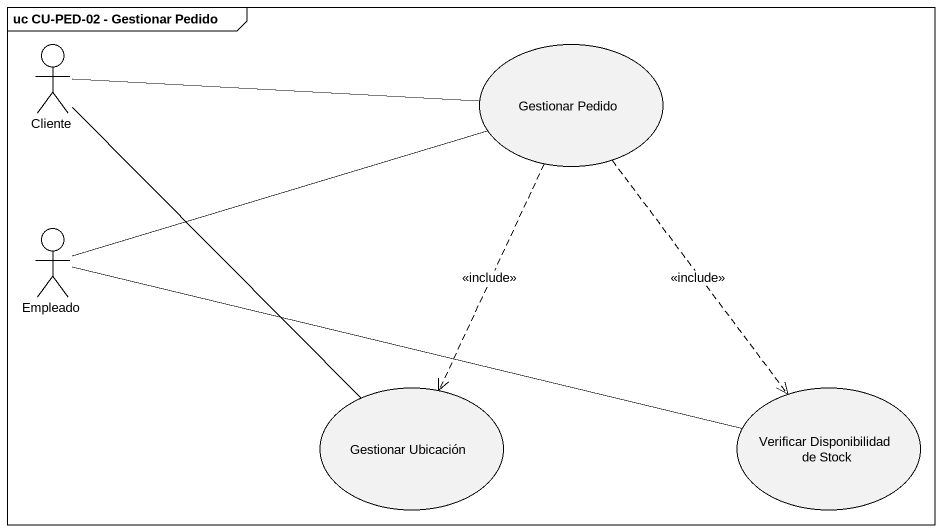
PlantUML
@startuml
mainframe uc CU-PED-02 - Gestionar Pedido
actor Cliente
usecase "Gestionar Pedido" as Gestionar_Pedido
actor Empleado
usecase "Gestionar Ubicación" as Gestionar_Ubicación
usecase "Verificar Disponibilidad de Stock" as Verificar_Disponibilidad_de
Cliente -right- Gestionar_Pedido
Cliente -- Gestionar_Ubicación
Gestionar_Pedido ..> Gestionar_Ubicación : <<include>>
Gestionar_Pedido ..> Verificar_Disponibilidad_de : <<include>>
Empleado -right- Gestionar_Pedido
Empleado -right- Verificar_Disponibilidad_de
@enduml
